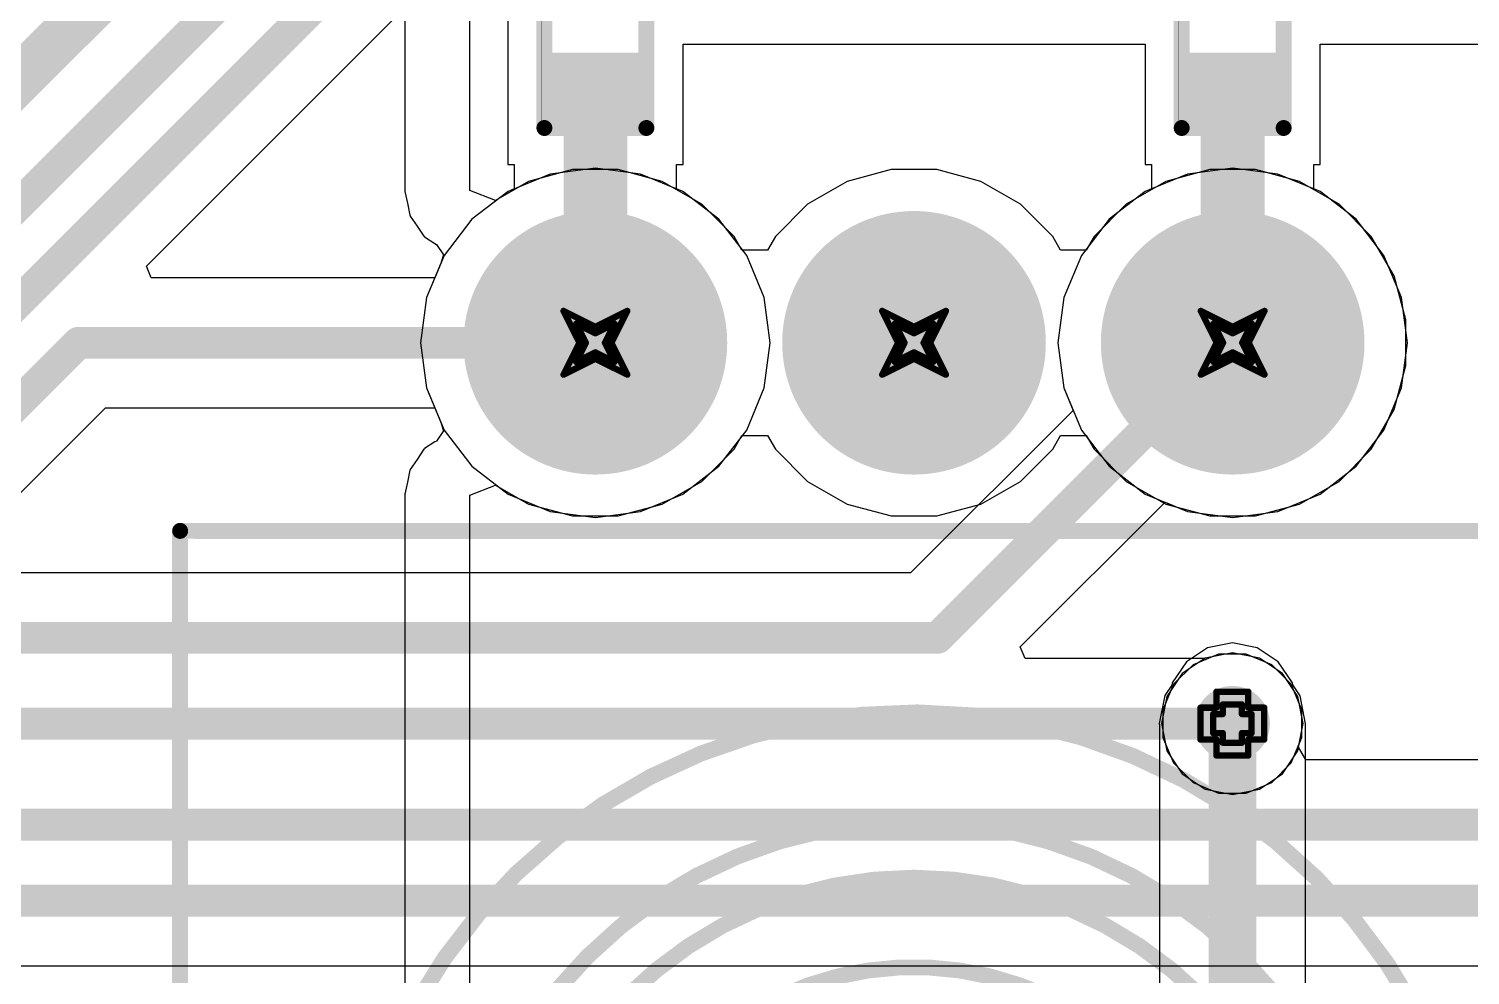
# Model space of a CAD drawing. Header units: inches. Extents: x 0 to 198, y 0 to 199.
# Drawn here: x 4.7773 to 5.2296, y 1.863 to 2.1601 of the extents above; entities that cross this region are included whole.
import ezdxf

# ---------------------------------------------------------------- set-up
doc = ezdxf.new("R2010")
doc.units = ezdxf.units.IN
doc.header["$MEASUREMENT"] = 0
for name, color, linetype in [('Bottom Layer', 5, 'Continuous'), ('Bottom Overlay', 54, 'Continuous'), ('Bottom Paste', 16, 'Continuous'), ('Bottom Solder', 6, 'Continuous'), ('Drill Drawing', 1, 'Continuous'), ('Layer 1', 16, 'Continuous'), ('Layer 2', 76, 'Continuous'), ('Multi-Layer', 9, 'Continuous'), ('Pad Holes', 156, 'Continuous'), ('Top Layer', 1, 'Continuous'), ('Top Overlay', 2, 'Continuous'), ('Top Solder', 216, 'Continuous'), ('Via Holes', 16, 'Continuous')]:
    doc.layers.add(name, color=color, linetype=linetype)

# ---------------------------------------------------------------- blocks, each defined once
blk = doc.blocks.new('EC11E1820402_60')
at = {"layer": 'Bottom Layer'}
h = blk.add_hatch(color=5, dxfattribs=at)
edge = h.paths.add_edge_path()
edge.add_arc((-0.1, -0.28543), 0.03937, 0, 360)
h = blk.add_hatch(color=5, dxfattribs=at)
edge = h.paths.add_edge_path()
edge.add_arc((0, -0.28543), 0.03937, 0, 360)
h = blk.add_hatch(color=5, dxfattribs=at)
edge = h.paths.add_edge_path()
edge.add_arc((0.1, -0.28543), 0.03937, 0, 360)
at = {"layer": 'Bottom Solder'}
h = blk.add_hatch(color=6, dxfattribs=at)
edge = h.paths.add_edge_path()
edge.add_arc((-0.1, -0.28543), 0.04137, 0, 360)
h = blk.add_hatch(color=6, dxfattribs=at)
edge = h.paths.add_edge_path()
edge.add_arc((0, -0.28543), 0.04137, 0, 360)
h = blk.add_hatch(color=6, dxfattribs=at)
edge = h.paths.add_edge_path()
edge.add_arc((0.1, -0.28543), 0.04137, 0, 360)
at = {"layer": 'Layer 1'}
h = blk.add_hatch(color=16, dxfattribs=at)
edge = h.paths.add_edge_path()
edge.add_arc((-0.1, -0.28543), 0.03937, 0, 360)
h = blk.add_hatch(color=16, dxfattribs=at)
edge = h.paths.add_edge_path()
edge.add_arc((0, -0.28543), 0.03937, 0, 360)
h = blk.add_hatch(color=16, dxfattribs=at)
edge = h.paths.add_edge_path()
edge.add_arc((0.1, -0.28543), 0.03937, 0, 360)
at = {"layer": 'Layer 2'}
h = blk.add_hatch(color=76, dxfattribs=at)
edge = h.paths.add_edge_path()
edge.add_arc((-0.1, -0.28543), 0.03937, 0, 360)
h = blk.add_hatch(color=76, dxfattribs=at)
edge = h.paths.add_edge_path()
edge.add_arc((0, -0.28543), 0.03937, 0, 360)
h = blk.add_hatch(color=76, dxfattribs=at)
edge = h.paths.add_edge_path()
edge.add_arc((0.1, -0.28543), 0.03937, 0, 360)
at = {"layer": 'Multi-Layer'}
h = blk.add_hatch(color=9, dxfattribs=at)
edge = h.paths.add_edge_path()
edge.add_arc((-0.1, -0.28543), 0.03937, 0, 360)
h = blk.add_hatch(color=9, dxfattribs=at)
edge = h.paths.add_edge_path()
edge.add_arc((0, -0.28543), 0.03937, 0, 360)
h = blk.add_hatch(color=9, dxfattribs=at)
edge = h.paths.add_edge_path()
edge.add_arc((0.1, -0.28543), 0.03937, 0, 360)
at = {"layer": 'Pad Holes'}
h = blk.add_hatch(color=7, dxfattribs=at)
edge = h.paths.add_edge_path()
edge.add_arc((-0.1, -0.28543), 0.02165, 0, 360)
h = blk.add_hatch(color=7, dxfattribs=at)
edge = h.paths.add_edge_path()
edge.add_arc((0, -0.28543), 0.02165, 0, 360)
h = blk.add_hatch(color=7, dxfattribs=at)
edge = h.paths.add_edge_path()
edge.add_arc((0.1, -0.28543), 0.02165, 0, 360)
at = {"layer": 'Top Layer'}
h = blk.add_hatch(color=1, dxfattribs=at)
edge = h.paths.add_edge_path()
edge.add_arc((-0.1, -0.28543), 0.03937, 0, 360)
h = blk.add_hatch(color=1, dxfattribs=at)
edge = h.paths.add_edge_path()
edge.add_arc((0, -0.28543), 0.03937, 0, 360)
h = blk.add_hatch(color=1, dxfattribs=at)
edge = h.paths.add_edge_path()
edge.add_arc((0.1, -0.28543), 0.03937, 0, 360)
at = {"layer": 'Top Solder'}
h = blk.add_hatch(color=216, dxfattribs=at)
edge = h.paths.add_edge_path()
edge.add_arc((-0.1, -0.28543), 0.04137, 0, 360)
h = blk.add_hatch(color=216, dxfattribs=at)
edge = h.paths.add_edge_path()
edge.add_arc((0, -0.28543), 0.04137, 0, 360)
h = blk.add_hatch(color=216, dxfattribs=at)
edge = h.paths.add_edge_path()
edge.add_arc((0.1, -0.28543), 0.04137, 0, 360)
at = {"layer": 'Top Overlay'}
for points in [[(0.145, 0.00984, 0.005, 0.005, 1), (-0.145, 0.00984, 0.005, 0.005, 1)], [(0.12733, 0.00984, 0.005, 0.005, 1), (-0.12733, 0.00984, 0.005, 0.005, 1)], [(0.22907, -0.22637, 0.0025, 0.0025, 1), (0.23157, -0.22637, 0.0025, 0.0025, 1)], [(0.22907, -0.22638, 0.0025, 0.0025, 1), (0.23157, -0.22638, 0.0025, 0.0025, 1)]]:
    blk.add_lwpolyline(points, format="xyseb", close=True, dxfattribs=at)
for points in [[(0.075, 0.07484, 0.005, 0.005, -2.189968), (-0.075, 0.07484, 0.005, 0.005, 0)], [(0.16421, -0.062, 0.005, 0.005, -0.658021), (-0.165, -0.06016, 0.005, 0.005, 0)], [(0.23032, -0.07006, 0.005, 0.005, 0), (0.23032, -0.22637, 0.005, 0.005, 0)], [(0.23032, -0.22638, 0.005, 0.005, 0), (-0.23031, -0.22637, 0.005, 0.005, 0)]]:
    blk.add_lwpolyline(points, format="xyseb", dxfattribs=at)
blk = doc.blocks.new('R___0402_B_149')
at = {"layer": 'Bottom Layer'}
for points in [[(-0.0095, 0.0125), (-0.0095, -0.0125), (-0.0275, -0.0125), (-0.0275, 0.0125)], [(0.0275, 0.0125), (0.0275, -0.0125), (0.0095, -0.0125), (0.0095, 0.0125)]]:
    blk.add_hatch(color=5, dxfattribs=at).paths.add_polyline_path(points)
at = {"layer": 'Bottom Paste'}
for points in [[(-0.0095, 0.0125), (-0.0095, -0.0125), (-0.0275, -0.0125), (-0.0275, 0.0125)], [(0.0275, 0.0125), (0.0275, -0.0125), (0.0095, -0.0125), (0.0095, 0.0125)]]:
    blk.add_hatch(color=16, dxfattribs=at).paths.add_polyline_path(points)
at = {"layer": 'Bottom Solder'}
for points in [[(-0.00733, 0.01466), (-0.00733, -0.01467), (-0.02967, -0.01467), (-0.02967, 0.01466)], [(0.02967, 0.01466), (0.02967, -0.01467), (0.00733, -0.01467), (0.00733, 0.01466)]]:
    blk.add_hatch(color=6, dxfattribs=at).paths.add_polyline_path(points)
at = {"layer": 'Bottom Overlay'}
for points in [[(-0.031, 0.016, 0.005, 0.005, 0), (0.031, 0.016, 0.005, 0.005, 0)], [(-0.031, 0.016, 0.005, 0.005, 0), (-0.031, -0.016, 0.005, 0.005, 0)], [(0.031, 0.016, 0.005, 0.005, 0), (0.031, -0.016, 0.005, 0.005, 0)], [(-0.032, 0.017, 0.000127, 0.000127, 0), (0.032, 0.017, 0.000127, 0.000127, 0)], [(-0.031, -0.016, 0.005, 0.005, 0), (0.031, -0.016, 0.005, 0.005, 0)]]:
    blk.add_lwpolyline(points, format="xyseb", dxfattribs=at)
for points in [[(-0.03225, 0.016, 0.0025, 0.0025, 1), (-0.02975, 0.016, 0.0025, 0.0025, 1)], [(-0.03225, 0.016, 0.0025, 0.0025, 1), (-0.02975, 0.016, 0.0025, 0.0025, 1)], [(0.02975, 0.016, 0.0025, 0.0025, 1), (0.03225, 0.016, 0.0025, 0.0025, 1)], [(0.02975, 0.016, 0.0025, 0.0025, 1), (0.03225, 0.016, 0.0025, 0.0025, 1)], [(-0.03203, 0.017, 0.0000635, 0.0000635, 1), (-0.03197, 0.017, 0.0000635, 0.0000635, 1)], [(0.03197, 0.017, 0.0000635, 0.0000635, 1), (0.03203, 0.017, 0.0000635, 0.0000635, 1)], [(-0.03225, -0.016, 0.0025, 0.0025, 1), (-0.02975, -0.016, 0.0025, 0.0025, 1)], [(-0.03225, -0.016, 0.0025, 0.0025, 1), (-0.02975, -0.016, 0.0025, 0.0025, 1)], [(0.02975, -0.016, 0.0025, 0.0025, 1), (0.03225, -0.016, 0.0025, 0.0025, 1)], [(0.02975, -0.016, 0.0025, 0.0025, 1), (0.03225, -0.016, 0.0025, 0.0025, 1)]]:
    blk.add_lwpolyline(points, format="xyseb", close=True, dxfattribs=at)
blk = doc.blocks.new('R___0402_B_150')
at = {"layer": 'Bottom Layer'}
for points in [[(-0.0095, 0.0125), (-0.0095, -0.0125), (-0.0275, -0.0125), (-0.0275, 0.0125)], [(0.0275, 0.0125), (0.0275, -0.0125), (0.0095, -0.0125), (0.0095, 0.0125)]]:
    blk.add_hatch(color=5, dxfattribs=at).paths.add_polyline_path(points)
at = {"layer": 'Bottom Paste'}
for points in [[(-0.0095, 0.0125), (-0.0095, -0.0125), (-0.0275, -0.0125), (-0.0275, 0.0125)], [(0.0275, 0.0125), (0.0275, -0.0125), (0.0095, -0.0125), (0.0095, 0.0125)]]:
    blk.add_hatch(color=16, dxfattribs=at).paths.add_polyline_path(points)
at = {"layer": 'Bottom Solder'}
for points in [[(-0.00733, 0.01466), (-0.00733, -0.01467), (-0.02967, -0.01467), (-0.02967, 0.01466)], [(0.02967, 0.01466), (0.02967, -0.01467), (0.00733, -0.01467), (0.00733, 0.01466)]]:
    blk.add_hatch(color=6, dxfattribs=at).paths.add_polyline_path(points)
at = {"layer": 'Bottom Overlay'}
for points in [[(-0.031, 0.016, 0.005, 0.005, 0), (0.031, 0.016, 0.005, 0.005, 0)], [(-0.031, 0.016, 0.005, 0.005, 0), (-0.031, -0.016, 0.005, 0.005, 0)], [(0.031, 0.016, 0.005, 0.005, 0), (0.031, -0.016, 0.005, 0.005, 0)], [(0.032, 0.017, 0.000127, 0.000127, 0), (-0.032, 0.017, 0.000127, 0.000127, 0)], [(0.031, -0.016, 0.005, 0.005, 0), (-0.031, -0.016, 0.005, 0.005, 0)]]:
    blk.add_lwpolyline(points, format="xyseb", dxfattribs=at)
for points in [[(-0.03225, 0.016, 0.0025, 0.0025, 1), (-0.02975, 0.016, 0.0025, 0.0025, 1)], [(-0.03225, 0.016, 0.0025, 0.0025, 1), (-0.02975, 0.016, 0.0025, 0.0025, 1)], [(0.02975, 0.016, 0.0025, 0.0025, 1), (0.03225, 0.016, 0.0025, 0.0025, 1)], [(0.02975, 0.016, 0.0025, 0.0025, 1), (0.03225, 0.016, 0.0025, 0.0025, 1)], [(-0.03203, 0.017, 0.0000635, 0.0000635, 1), (-0.03197, 0.017, 0.0000635, 0.0000635, 1)], [(0.03197, 0.017, 0.0000635, 0.0000635, 1), (0.03203, 0.017, 0.0000635, 0.0000635, 1)], [(-0.03225, -0.016, 0.0025, 0.0025, 1), (-0.02975, -0.016, 0.0025, 0.0025, 1)], [(-0.03225, -0.016, 0.0025, 0.0025, 1), (-0.02975, -0.016, 0.0025, 0.0025, 1)], [(0.02975, -0.016, 0.0025, 0.0025, 1), (0.03225, -0.016, 0.0025, 0.0025, 1)], [(0.02975, -0.016, 0.0025, 0.0025, 1), (0.03225, -0.016, 0.0025, 0.0025, 1)]]:
    blk.add_lwpolyline(points, format="xyseb", close=True, dxfattribs=at)

msp = doc.modelspace()

# ---------------------------------------------------------------- hatches: boundary and pattern name
at = {"layer": 'Bottom Layer'}
h = msp.add_hatch(color=5, dxfattribs=at)
edge = h.paths.add_edge_path()
edge.add_arc((5.155, 1.942), 0.01181, 0, 360)
at = {"layer": 'Layer 1'}
h = msp.add_hatch(color=16, dxfattribs=at)
edge = h.paths.add_edge_path()
edge.add_arc((5.155, 1.942), 0.01181, 0, 360)
at = {"layer": 'Layer 2'}
h = msp.add_hatch(color=76, dxfattribs=at)
edge = h.paths.add_edge_path()
edge.add_arc((5.155, 1.942), 0.01181, 0, 360)
at = {"layer": 'Top Layer'}
h = msp.add_hatch(color=1, dxfattribs=at)
edge = h.paths.add_edge_path()
edge.add_arc((5.155, 1.942), 0.01181, 0, 360)
at = {"layer": 'Via Holes'}
h = msp.add_hatch(color=7, dxfattribs=at)
edge = h.paths.add_edge_path()
edge.add_arc((5.155, 1.942), 0.00591, 0, 360)

# ---------------------------------------------------------------- linework, layer by layer
at = {"layer": 'Bottom Layer'}
for p, q in [((4.9276, 2.2025), (4.9276, 2.1545)), ((4.9276, 2.1545), (4.9276, 2.1175)), ((4.9826, 2.1175), (4.9826, 2.15531)), ((4.9826, 2.15531), (5.1276, 2.15531)), ((5.1276, 2.15531), (5.1276, 2.1175)), ((5.1826, 2.1175), (5.1826, 2.15531)), ((5.1826, 2.15531), (5.71774, 2.15531)), ((4.9276, 2.1175), (4.92961, 2.1175)), ((4.92961, 2.1175), (4.92961, 2.10985)), ((4.98059, 2.10985), (4.98059, 2.1175)), ((4.98059, 2.1175), (4.9826, 2.1175)), ((5.1276, 2.1175), (5.12961, 2.1175)), ((5.12961, 2.1175), (5.12961, 2.10985)), ((5.18059, 2.10985), (5.18059, 2.1175)), ((5.18059, 2.1175), (5.1826, 2.1175)), ((4.92768, 2.10905), (4.91632, 2.10034)), ((4.92961, 2.10985), (4.92768, 2.10905)), ((4.98252, 2.10905), (4.98059, 2.10985)), ((4.99388, 2.10034), (4.98252, 2.10905)), ((5.12768, 2.10905), (5.11632, 2.10034)), ((5.12961, 2.10985), (5.12768, 2.10905)), ((5.18252, 2.10905), (5.18059, 2.10985)), ((5.19388, 2.10034), (5.18252, 2.10905)), ((4.91632, 2.10034), (4.90761, 2.08898)), ((5.00259, 2.08898), (4.99388, 2.10034)), ((5.11632, 2.10034), (5.10761, 2.08898)), ((5.20259, 2.08898), (5.19388, 2.10034)), ((4.90761, 2.08898), (4.90213, 2.07576)), ((5.00807, 2.07576), (5.00259, 2.08898)), ((5.10761, 2.08898), (5.10213, 2.07576)), ((5.20807, 2.07576), (5.20259, 2.08898)), ((4.90213, 2.07576), (4.90026, 2.06156)), ((5.00994, 2.06156), (5.00807, 2.07576)), ((5.10213, 2.07576), (5.10026, 2.06156)), ((5.20994, 2.06156), (5.20807, 2.07576)), ((4.90026, 2.06156), (4.90213, 2.04737)), ((5.00807, 2.04737), (5.00994, 2.06156)), ((5.10026, 2.06156), (5.10213, 2.04737)), ((5.20807, 2.04737), (5.20994, 2.06156)), ((4.90213, 2.04737), (4.90761, 2.03414)), ((5.00259, 2.03414), (5.00807, 2.04737)), ((5.10213, 2.04737), (5.10761, 2.03414)), ((5.20259, 2.03414), (5.20807, 2.04737)), ((4.90761, 2.03414), (4.91632, 2.02278)), ((4.99388, 2.02278), (5.00259, 2.03414)), ((5.10761, 2.03414), (5.11632, 2.02278)), ((5.19388, 2.02278), (5.20259, 2.03414)), ((4.91632, 2.02278), (4.92768, 2.01407)), ((4.98252, 2.01407), (4.99388, 2.02278)), ((5.11632, 2.02278), (5.12768, 2.01407)), ((5.18252, 2.01407), (5.19388, 2.02278)), ((4.92768, 2.01407), (4.94091, 2.00859)), ((4.96929, 2.00859), (4.98252, 2.01407)), ((5.12768, 2.01407), (5.14091, 2.00859)), ((5.16929, 2.00859), (5.18252, 2.01407)), ((4.94091, 2.00859), (4.9551, 2.00672)), ((4.9551, 2.00672), (4.96929, 2.00859)), ((5.14091, 2.00859), (5.1551, 2.00672)), ((5.1551, 2.00672), (5.16929, 2.00859)), ((5.1472, 1.96584), (5.14058, 1.96142)), ((5.155, 1.96739), (5.1472, 1.96584)), ((5.1628, 1.96584), (5.155, 1.96739)), ((5.16942, 1.96142), (5.1628, 1.96584)), ((5.14058, 1.96142), (5.13616, 1.9548)), ((5.17384, 1.9548), (5.16942, 1.96142)), ((5.13602, 1.95409), (5.13381, 1.95078)), ((5.13616, 1.9548), (5.13602, 1.95409)), ((5.17397, 1.95413), (5.17384, 1.9548)), ((5.17624, 1.95073), (5.17397, 1.95413)), ((5.13381, 1.95078), (5.13206, 1.942)), ((5.17799, 1.94195), (5.17624, 1.95073)), ((5.13206, 1.942), (5.13211, 1.94175)), ((5.13211, 1.94175), (5.13211, 1.54002)), ((5.17799, 1.54006), (5.17799, 1.94195))]:
    msp.add_line(p, q, dxfattribs=at)
for points in [[(4.9551, 2.06106, 0.02, 0.02, 0), (4.9551, 2.1415, 0.02, 0.02, 0)], [(5.1551, 2.06106, 0.02, 0.02, 0), (5.1551, 2.1405, 0.02, 0.02, 0)], [(5.155, 1.942, 0.01, 0.01, 0), (5.155, 1.947, 0.01, 0.01, 0)], [(5.155, 1.942, 0.015, 0.015, 0), (5.15505, 1.94195, 0.015, 0.015, 0)], [(5.15505, 1.49074, 0.015, 0.015, 0), (5.15505, 1.94195, 0.015, 0.015, 0)]]:
    msp.add_lwpolyline(points, format="xyseb", dxfattribs=at)
for points in [[(4.9501, 2.1415, 0.01, 0.01, 1), (4.9601, 2.1415, 0.01, 0.01, 1)], [(5.1501, 2.1405, 0.01, 0.01, 1), (5.1601, 2.1405, 0.01, 0.01, 1)], [(4.9501, 2.06106, 0.01, 0.01, 1), (4.9601, 2.06106, 0.01, 0.01, 1)], [(5.1501, 2.06106, 0.01, 0.01, 1), (5.1601, 2.06106, 0.01, 0.01, 1)], [(5.1525, 1.947, 0.005, 0.005, 1), (5.1575, 1.947, 0.005, 0.005, 1)], [(5.15125, 1.942, 0.0075, 0.0075, 1), (5.15875, 1.942, 0.0075, 0.0075, 1)], [(5.1513, 1.94195, 0.0075, 0.0075, 1), (5.1588, 1.94195, 0.0075, 0.0075, 1)], [(5.1513, 1.94195, 0.0075, 0.0075, 1), (5.1588, 1.94195, 0.0075, 0.0075, 1)], [(5.1525, 1.942, 0.005, 0.005, 1), (5.1575, 1.942, 0.005, 0.005, 1)]]:
    msp.add_lwpolyline(points, format="xyseb", close=True, dxfattribs=at)
at = {"layer": 'Drill Drawing'}
for points in [[(4.9451, 2.07156, 0.002, 0.002, 0), (4.9551, 2.06656, 0.002, 0.002, 0)], [(4.9451, 2.07156, 0.002, 0.002, 0), (4.9501, 2.06156, 0.002, 0.002, 0)], [(4.9551, 2.06656, 0.002, 0.002, 0), (4.9651, 2.07156, 0.002, 0.002, 0)], [(4.9601, 2.06156, 0.002, 0.002, 0), (4.9651, 2.07156, 0.002, 0.002, 0)], [(5.0451, 2.07156, 0.002, 0.002, 0), (5.0551, 2.06656, 0.002, 0.002, 0)], [(5.0451, 2.07156, 0.002, 0.002, 0), (5.0501, 2.06156, 0.002, 0.002, 0)], [(5.0551, 2.06656, 0.002, 0.002, 0), (5.0651, 2.07156, 0.002, 0.002, 0)], [(5.0601, 2.06156, 0.002, 0.002, 0), (5.0651, 2.07156, 0.002, 0.002, 0)], [(5.1451, 2.07156, 0.002, 0.002, 0), (5.1551, 2.06656, 0.002, 0.002, 0)], [(5.1451, 2.07156, 0.002, 0.002, 0), (5.1501, 2.06156, 0.002, 0.002, 0)], [(5.1551, 2.06656, 0.002, 0.002, 0), (5.1651, 2.07156, 0.002, 0.002, 0)], [(5.1601, 2.06156, 0.002, 0.002, 0), (5.1651, 2.07156, 0.002, 0.002, 0)], [(4.9491, 2.06756, 0.002, 0.002, 0), (4.9551, 2.06456, 0.002, 0.002, 0)], [(4.9491, 2.06756, 0.002, 0.002, 0), (4.9521, 2.06156, 0.002, 0.002, 0)], [(4.9551, 2.06456, 0.002, 0.002, 0), (4.9611, 2.06756, 0.002, 0.002, 0)], [(4.9581, 2.06156, 0.002, 0.002, 0), (4.9611, 2.06756, 0.002, 0.002, 0)], [(5.0491, 2.06756, 0.002, 0.002, 0), (5.0551, 2.06456, 0.002, 0.002, 0)], [(5.0491, 2.06756, 0.002, 0.002, 0), (5.0521, 2.06156, 0.002, 0.002, 0)], [(5.0551, 2.06456, 0.002, 0.002, 0), (5.0611, 2.06756, 0.002, 0.002, 0)], [(5.0581, 2.06156, 0.002, 0.002, 0), (5.0611, 2.06756, 0.002, 0.002, 0)], [(5.1491, 2.06756, 0.002, 0.002, 0), (5.1551, 2.06456, 0.002, 0.002, 0)], [(5.1491, 2.06756, 0.002, 0.002, 0), (5.1521, 2.06156, 0.002, 0.002, 0)], [(5.1551, 2.06456, 0.002, 0.002, 0), (5.1611, 2.06756, 0.002, 0.002, 0)], [(5.1581, 2.06156, 0.002, 0.002, 0), (5.1611, 2.06756, 0.002, 0.002, 0)], [(4.9451, 2.05156, 0.002, 0.002, 0), (4.9501, 2.06156, 0.002, 0.002, 0)], [(4.9491, 2.05556, 0.002, 0.002, 0), (4.9521, 2.06156, 0.002, 0.002, 0)], [(4.9491, 2.05556, 0.002, 0.002, 0), (4.9551, 2.05856, 0.002, 0.002, 0)], [(4.9551, 2.05856, 0.002, 0.002, 0), (4.9611, 2.05556, 0.002, 0.002, 0)], [(4.9581, 2.06156, 0.002, 0.002, 0), (4.9611, 2.05556, 0.002, 0.002, 0)], [(4.9601, 2.06156, 0.002, 0.002, 0), (4.9651, 2.05156, 0.002, 0.002, 0)], [(5.0451, 2.05156, 0.002, 0.002, 0), (5.0501, 2.06156, 0.002, 0.002, 0)], [(5.0491, 2.05556, 0.002, 0.002, 0), (5.0521, 2.06156, 0.002, 0.002, 0)], [(5.0491, 2.05556, 0.002, 0.002, 0), (5.0551, 2.05856, 0.002, 0.002, 0)], [(5.0551, 2.05856, 0.002, 0.002, 0), (5.0611, 2.05556, 0.002, 0.002, 0)], [(5.0581, 2.06156, 0.002, 0.002, 0), (5.0611, 2.05556, 0.002, 0.002, 0)], [(5.0601, 2.06156, 0.002, 0.002, 0), (5.0651, 2.05156, 0.002, 0.002, 0)], [(5.1451, 2.05156, 0.002, 0.002, 0), (5.1501, 2.06156, 0.002, 0.002, 0)], [(5.1491, 2.05556, 0.002, 0.002, 0), (5.1521, 2.06156, 0.002, 0.002, 0)], [(5.1491, 2.05556, 0.002, 0.002, 0), (5.1551, 2.05856, 0.002, 0.002, 0)], [(5.1551, 2.05856, 0.002, 0.002, 0), (5.1611, 2.05556, 0.002, 0.002, 0)], [(5.1581, 2.06156, 0.002, 0.002, 0), (5.1611, 2.05556, 0.002, 0.002, 0)], [(5.1601, 2.06156, 0.002, 0.002, 0), (5.1651, 2.05156, 0.002, 0.002, 0)], [(4.9451, 2.05156, 0.002, 0.002, 0), (4.9551, 2.05656, 0.002, 0.002, 0)], [(4.9551, 2.05656, 0.002, 0.002, 0), (4.9651, 2.05156, 0.002, 0.002, 0)], [(5.0451, 2.05156, 0.002, 0.002, 0), (5.0551, 2.05656, 0.002, 0.002, 0)], [(5.0551, 2.05656, 0.002, 0.002, 0), (5.0651, 2.05156, 0.002, 0.002, 0)], [(5.1451, 2.05156, 0.002, 0.002, 0), (5.1551, 2.05656, 0.002, 0.002, 0)], [(5.1551, 2.05656, 0.002, 0.002, 0), (5.1651, 2.05156, 0.002, 0.002, 0)], [(5.15, 1.947, 0.002, 0.002, 0), (5.15, 1.952, 0.002, 0.002, 0)], [(5.15, 1.952, 0.002, 0.002, 0), (5.16, 1.952, 0.002, 0.002, 0)], [(5.16, 1.947, 0.002, 0.002, 0), (5.16, 1.952, 0.002, 0.002, 0)], [(5.145, 1.937, 0.002, 0.002, 0), (5.145, 1.947, 0.002, 0.002, 0)], [(5.145, 1.947, 0.002, 0.002, 0), (5.15, 1.947, 0.002, 0.002, 0)], [(5.149, 1.939, 0.002, 0.002, 0), (5.149, 1.945, 0.002, 0.002, 0)], [(5.149, 1.945, 0.002, 0.002, 0), (5.152, 1.945, 0.002, 0.002, 0)], [(5.152, 1.945, 0.002, 0.002, 0), (5.152, 1.948, 0.002, 0.002, 0)], [(5.152, 1.948, 0.002, 0.002, 0), (5.158, 1.948, 0.002, 0.002, 0)], [(5.158, 1.945, 0.002, 0.002, 0), (5.158, 1.948, 0.002, 0.002, 0)], [(5.158, 1.945, 0.002, 0.002, 0), (5.161, 1.945, 0.002, 0.002, 0)], [(5.16, 1.947, 0.002, 0.002, 0), (5.165, 1.947, 0.002, 0.002, 0)], [(5.161, 1.939, 0.002, 0.002, 0), (5.161, 1.945, 0.002, 0.002, 0)], [(5.165, 1.937, 0.002, 0.002, 0), (5.165, 1.947, 0.002, 0.002, 0)], [(5.145, 1.937, 0.002, 0.002, 0), (5.15, 1.937, 0.002, 0.002, 0)], [(5.149, 1.939, 0.002, 0.002, 0), (5.152, 1.939, 0.002, 0.002, 0)], [(5.15, 1.932, 0.002, 0.002, 0), (5.15, 1.937, 0.002, 0.002, 0)], [(5.152, 1.936, 0.002, 0.002, 0), (5.152, 1.939, 0.002, 0.002, 0)], [(5.152, 1.936, 0.002, 0.002, 0), (5.158, 1.936, 0.002, 0.002, 0)], [(5.158, 1.939, 0.002, 0.002, 0), (5.161, 1.939, 0.002, 0.002, 0)], [(5.158, 1.936, 0.002, 0.002, 0), (5.158, 1.939, 0.002, 0.002, 0)], [(5.16, 1.937, 0.002, 0.002, 0), (5.165, 1.937, 0.002, 0.002, 0)], [(5.16, 1.932, 0.002, 0.002, 0), (5.16, 1.937, 0.002, 0.002, 0)], [(5.15, 1.932, 0.002, 0.002, 0), (5.16, 1.932, 0.002, 0.002, 0)]]:
    msp.add_lwpolyline(points, format="xyseb", dxfattribs=at)
for points in [[(4.9446, 2.07156, 0.001, 0.001, 1), (4.9456, 2.07156, 0.001, 0.001, 1)], [(4.9446, 2.07156, 0.001, 0.001, 1), (4.9456, 2.07156, 0.001, 0.001, 1)], [(4.9646, 2.07156, 0.001, 0.001, 1), (4.9656, 2.07156, 0.001, 0.001, 1)], [(4.9646, 2.07156, 0.001, 0.001, 1), (4.9656, 2.07156, 0.001, 0.001, 1)], [(5.0446, 2.07156, 0.001, 0.001, 1), (5.0456, 2.07156, 0.001, 0.001, 1)], [(5.0446, 2.07156, 0.001, 0.001, 1), (5.0456, 2.07156, 0.001, 0.001, 1)], [(5.0646, 2.07156, 0.001, 0.001, 1), (5.0656, 2.07156, 0.001, 0.001, 1)], [(5.0646, 2.07156, 0.001, 0.001, 1), (5.0656, 2.07156, 0.001, 0.001, 1)], [(5.1446, 2.07156, 0.001, 0.001, 1), (5.1456, 2.07156, 0.001, 0.001, 1)], [(5.1446, 2.07156, 0.001, 0.001, 1), (5.1456, 2.07156, 0.001, 0.001, 1)], [(5.1646, 2.07156, 0.001, 0.001, 1), (5.1656, 2.07156, 0.001, 0.001, 1)], [(5.1646, 2.07156, 0.001, 0.001, 1), (5.1656, 2.07156, 0.001, 0.001, 1)], [(4.9486, 2.06756, 0.001, 0.001, 1), (4.9496, 2.06756, 0.001, 0.001, 1)], [(4.9486, 2.06756, 0.001, 0.001, 1), (4.9496, 2.06756, 0.001, 0.001, 1)], [(4.9546, 2.06656, 0.001, 0.001, 1), (4.9556, 2.06656, 0.001, 0.001, 1)], [(4.9546, 2.06656, 0.001, 0.001, 1), (4.9556, 2.06656, 0.001, 0.001, 1)], [(4.9606, 2.06756, 0.001, 0.001, 1), (4.9616, 2.06756, 0.001, 0.001, 1)], [(4.9606, 2.06756, 0.001, 0.001, 1), (4.9616, 2.06756, 0.001, 0.001, 1)], [(5.0486, 2.06756, 0.001, 0.001, 1), (5.0496, 2.06756, 0.001, 0.001, 1)], [(5.0486, 2.06756, 0.001, 0.001, 1), (5.0496, 2.06756, 0.001, 0.001, 1)], [(5.0546, 2.06656, 0.001, 0.001, 1), (5.0556, 2.06656, 0.001, 0.001, 1)], [(5.0546, 2.06656, 0.001, 0.001, 1), (5.0556, 2.06656, 0.001, 0.001, 1)], [(5.0606, 2.06756, 0.001, 0.001, 1), (5.0616, 2.06756, 0.001, 0.001, 1)], [(5.0606, 2.06756, 0.001, 0.001, 1), (5.0616, 2.06756, 0.001, 0.001, 1)], [(5.1486, 2.06756, 0.001, 0.001, 1), (5.1496, 2.06756, 0.001, 0.001, 1)], [(5.1486, 2.06756, 0.001, 0.001, 1), (5.1496, 2.06756, 0.001, 0.001, 1)], [(5.1546, 2.06656, 0.001, 0.001, 1), (5.1556, 2.06656, 0.001, 0.001, 1)], [(5.1546, 2.06656, 0.001, 0.001, 1), (5.1556, 2.06656, 0.001, 0.001, 1)], [(5.1606, 2.06756, 0.001, 0.001, 1), (5.1616, 2.06756, 0.001, 0.001, 1)], [(5.1606, 2.06756, 0.001, 0.001, 1), (5.1616, 2.06756, 0.001, 0.001, 1)], [(4.9546, 2.06456, 0.001, 0.001, 1), (4.9556, 2.06456, 0.001, 0.001, 1)], [(4.9546, 2.06456, 0.001, 0.001, 1), (4.9556, 2.06456, 0.001, 0.001, 1)], [(5.0546, 2.06456, 0.001, 0.001, 1), (5.0556, 2.06456, 0.001, 0.001, 1)], [(5.0546, 2.06456, 0.001, 0.001, 1), (5.0556, 2.06456, 0.001, 0.001, 1)], [(5.1546, 2.06456, 0.001, 0.001, 1), (5.1556, 2.06456, 0.001, 0.001, 1)], [(5.1546, 2.06456, 0.001, 0.001, 1), (5.1556, 2.06456, 0.001, 0.001, 1)], [(4.9496, 2.06156, 0.001, 0.001, 1), (4.9506, 2.06156, 0.001, 0.001, 1)], [(4.9496, 2.06156, 0.001, 0.001, 1), (4.9506, 2.06156, 0.001, 0.001, 1)], [(4.9516, 2.06156, 0.001, 0.001, 1), (4.9526, 2.06156, 0.001, 0.001, 1)], [(4.9516, 2.06156, 0.001, 0.001, 1), (4.9526, 2.06156, 0.001, 0.001, 1)], [(4.9546, 2.05856, 0.001, 0.001, 1), (4.9556, 2.05856, 0.001, 0.001, 1)], [(4.9546, 2.05856, 0.001, 0.001, 1), (4.9556, 2.05856, 0.001, 0.001, 1)], [(4.9576, 2.06156, 0.001, 0.001, 1), (4.9586, 2.06156, 0.001, 0.001, 1)], [(4.9576, 2.06156, 0.001, 0.001, 1), (4.9586, 2.06156, 0.001, 0.001, 1)], [(4.9596, 2.06156, 0.001, 0.001, 1), (4.9606, 2.06156, 0.001, 0.001, 1)], [(4.9596, 2.06156, 0.001, 0.001, 1), (4.9606, 2.06156, 0.001, 0.001, 1)], [(5.0496, 2.06156, 0.001, 0.001, 1), (5.0506, 2.06156, 0.001, 0.001, 1)], [(5.0496, 2.06156, 0.001, 0.001, 1), (5.0506, 2.06156, 0.001, 0.001, 1)], [(5.0516, 2.06156, 0.001, 0.001, 1), (5.0526, 2.06156, 0.001, 0.001, 1)], [(5.0516, 2.06156, 0.001, 0.001, 1), (5.0526, 2.06156, 0.001, 0.001, 1)], [(5.0546, 2.05856, 0.001, 0.001, 1), (5.0556, 2.05856, 0.001, 0.001, 1)], [(5.0546, 2.05856, 0.001, 0.001, 1), (5.0556, 2.05856, 0.001, 0.001, 1)], [(5.0576, 2.06156, 0.001, 0.001, 1), (5.0586, 2.06156, 0.001, 0.001, 1)], [(5.0576, 2.06156, 0.001, 0.001, 1), (5.0586, 2.06156, 0.001, 0.001, 1)], [(5.0596, 2.06156, 0.001, 0.001, 1), (5.0606, 2.06156, 0.001, 0.001, 1)], [(5.0596, 2.06156, 0.001, 0.001, 1), (5.0606, 2.06156, 0.001, 0.001, 1)], [(5.1496, 2.06156, 0.001, 0.001, 1), (5.1506, 2.06156, 0.001, 0.001, 1)], [(5.1496, 2.06156, 0.001, 0.001, 1), (5.1506, 2.06156, 0.001, 0.001, 1)], [(5.1516, 2.06156, 0.001, 0.001, 1), (5.1526, 2.06156, 0.001, 0.001, 1)], [(5.1516, 2.06156, 0.001, 0.001, 1), (5.1526, 2.06156, 0.001, 0.001, 1)], [(5.1546, 2.05856, 0.001, 0.001, 1), (5.1556, 2.05856, 0.001, 0.001, 1)], [(5.1546, 2.05856, 0.001, 0.001, 1), (5.1556, 2.05856, 0.001, 0.001, 1)], [(5.1576, 2.06156, 0.001, 0.001, 1), (5.1586, 2.06156, 0.001, 0.001, 1)], [(5.1576, 2.06156, 0.001, 0.001, 1), (5.1586, 2.06156, 0.001, 0.001, 1)], [(5.1596, 2.06156, 0.001, 0.001, 1), (5.1606, 2.06156, 0.001, 0.001, 1)], [(5.1596, 2.06156, 0.001, 0.001, 1), (5.1606, 2.06156, 0.001, 0.001, 1)], [(4.9486, 2.05556, 0.001, 0.001, 1), (4.9496, 2.05556, 0.001, 0.001, 1)], [(4.9486, 2.05556, 0.001, 0.001, 1), (4.9496, 2.05556, 0.001, 0.001, 1)], [(4.9546, 2.05656, 0.001, 0.001, 1), (4.9556, 2.05656, 0.001, 0.001, 1)], [(4.9546, 2.05656, 0.001, 0.001, 1), (4.9556, 2.05656, 0.001, 0.001, 1)], [(4.9606, 2.05556, 0.001, 0.001, 1), (4.9616, 2.05556, 0.001, 0.001, 1)], [(4.9606, 2.05556, 0.001, 0.001, 1), (4.9616, 2.05556, 0.001, 0.001, 1)], [(5.0486, 2.05556, 0.001, 0.001, 1), (5.0496, 2.05556, 0.001, 0.001, 1)], [(5.0486, 2.05556, 0.001, 0.001, 1), (5.0496, 2.05556, 0.001, 0.001, 1)], [(5.0546, 2.05656, 0.001, 0.001, 1), (5.0556, 2.05656, 0.001, 0.001, 1)], [(5.0546, 2.05656, 0.001, 0.001, 1), (5.0556, 2.05656, 0.001, 0.001, 1)], [(5.0606, 2.05556, 0.001, 0.001, 1), (5.0616, 2.05556, 0.001, 0.001, 1)], [(5.0606, 2.05556, 0.001, 0.001, 1), (5.0616, 2.05556, 0.001, 0.001, 1)], [(5.1486, 2.05556, 0.001, 0.001, 1), (5.1496, 2.05556, 0.001, 0.001, 1)], [(5.1486, 2.05556, 0.001, 0.001, 1), (5.1496, 2.05556, 0.001, 0.001, 1)], [(5.1546, 2.05656, 0.001, 0.001, 1), (5.1556, 2.05656, 0.001, 0.001, 1)], [(5.1546, 2.05656, 0.001, 0.001, 1), (5.1556, 2.05656, 0.001, 0.001, 1)], [(5.1606, 2.05556, 0.001, 0.001, 1), (5.1616, 2.05556, 0.001, 0.001, 1)], [(5.1606, 2.05556, 0.001, 0.001, 1), (5.1616, 2.05556, 0.001, 0.001, 1)], [(4.9446, 2.05156, 0.001, 0.001, 1), (4.9456, 2.05156, 0.001, 0.001, 1)], [(4.9446, 2.05156, 0.001, 0.001, 1), (4.9456, 2.05156, 0.001, 0.001, 1)], [(4.9646, 2.05156, 0.001, 0.001, 1), (4.9656, 2.05156, 0.001, 0.001, 1)], [(4.9646, 2.05156, 0.001, 0.001, 1), (4.9656, 2.05156, 0.001, 0.001, 1)], [(5.0446, 2.05156, 0.001, 0.001, 1), (5.0456, 2.05156, 0.001, 0.001, 1)], [(5.0446, 2.05156, 0.001, 0.001, 1), (5.0456, 2.05156, 0.001, 0.001, 1)], [(5.0646, 2.05156, 0.001, 0.001, 1), (5.0656, 2.05156, 0.001, 0.001, 1)], [(5.0646, 2.05156, 0.001, 0.001, 1), (5.0656, 2.05156, 0.001, 0.001, 1)], [(5.1446, 2.05156, 0.001, 0.001, 1), (5.1456, 2.05156, 0.001, 0.001, 1)], [(5.1446, 2.05156, 0.001, 0.001, 1), (5.1456, 2.05156, 0.001, 0.001, 1)], [(5.1646, 2.05156, 0.001, 0.001, 1), (5.1656, 2.05156, 0.001, 0.001, 1)], [(5.1646, 2.05156, 0.001, 0.001, 1), (5.1656, 2.05156, 0.001, 0.001, 1)], [(5.1495, 1.952, 0.001, 0.001, 1), (5.1505, 1.952, 0.001, 0.001, 1)], [(5.1495, 1.952, 0.001, 0.001, 1), (5.1505, 1.952, 0.001, 0.001, 1)], [(5.1595, 1.952, 0.001, 0.001, 1), (5.1605, 1.952, 0.001, 0.001, 1)], [(5.1595, 1.952, 0.001, 0.001, 1), (5.1605, 1.952, 0.001, 0.001, 1)], [(5.1445, 1.947, 0.001, 0.001, 1), (5.1455, 1.947, 0.001, 0.001, 1)], [(5.1445, 1.947, 0.001, 0.001, 1), (5.1455, 1.947, 0.001, 0.001, 1)], [(5.1485, 1.945, 0.001, 0.001, 1), (5.1495, 1.945, 0.001, 0.001, 1)], [(5.1485, 1.945, 0.001, 0.001, 1), (5.1495, 1.945, 0.001, 0.001, 1)], [(5.1495, 1.947, 0.001, 0.001, 1), (5.1505, 1.947, 0.001, 0.001, 1)], [(5.1495, 1.947, 0.001, 0.001, 1), (5.1505, 1.947, 0.001, 0.001, 1)], [(5.1515, 1.948, 0.001, 0.001, 1), (5.1525, 1.948, 0.001, 0.001, 1)], [(5.1515, 1.948, 0.001, 0.001, 1), (5.1525, 1.948, 0.001, 0.001, 1)], [(5.1515, 1.945, 0.001, 0.001, 1), (5.1525, 1.945, 0.001, 0.001, 1)], [(5.1515, 1.945, 0.001, 0.001, 1), (5.1525, 1.945, 0.001, 0.001, 1)], [(5.1575, 1.948, 0.001, 0.001, 1), (5.1585, 1.948, 0.001, 0.001, 1)], [(5.1575, 1.948, 0.001, 0.001, 1), (5.1585, 1.948, 0.001, 0.001, 1)], [(5.1575, 1.945, 0.001, 0.001, 1), (5.1585, 1.945, 0.001, 0.001, 1)], [(5.1575, 1.945, 0.001, 0.001, 1), (5.1585, 1.945, 0.001, 0.001, 1)], [(5.1595, 1.947, 0.001, 0.001, 1), (5.1605, 1.947, 0.001, 0.001, 1)], [(5.1595, 1.947, 0.001, 0.001, 1), (5.1605, 1.947, 0.001, 0.001, 1)], [(5.1605, 1.945, 0.001, 0.001, 1), (5.1615, 1.945, 0.001, 0.001, 1)], [(5.1605, 1.945, 0.001, 0.001, 1), (5.1615, 1.945, 0.001, 0.001, 1)], [(5.1645, 1.947, 0.001, 0.001, 1), (5.1655, 1.947, 0.001, 0.001, 1)], [(5.1645, 1.947, 0.001, 0.001, 1), (5.1655, 1.947, 0.001, 0.001, 1)], [(5.1445, 1.937, 0.001, 0.001, 1), (5.1455, 1.937, 0.001, 0.001, 1)], [(5.1445, 1.937, 0.001, 0.001, 1), (5.1455, 1.937, 0.001, 0.001, 1)], [(5.1485, 1.939, 0.001, 0.001, 1), (5.1495, 1.939, 0.001, 0.001, 1)], [(5.1485, 1.939, 0.001, 0.001, 1), (5.1495, 1.939, 0.001, 0.001, 1)], [(5.1495, 1.937, 0.001, 0.001, 1), (5.1505, 1.937, 0.001, 0.001, 1)], [(5.1495, 1.937, 0.001, 0.001, 1), (5.1505, 1.937, 0.001, 0.001, 1)], [(5.1515, 1.939, 0.001, 0.001, 1), (5.1525, 1.939, 0.001, 0.001, 1)], [(5.1515, 1.939, 0.001, 0.001, 1), (5.1525, 1.939, 0.001, 0.001, 1)], [(5.1515, 1.936, 0.001, 0.001, 1), (5.1525, 1.936, 0.001, 0.001, 1)], [(5.1515, 1.936, 0.001, 0.001, 1), (5.1525, 1.936, 0.001, 0.001, 1)], [(5.1575, 1.939, 0.001, 0.001, 1), (5.1585, 1.939, 0.001, 0.001, 1)], [(5.1575, 1.939, 0.001, 0.001, 1), (5.1585, 1.939, 0.001, 0.001, 1)], [(5.1575, 1.936, 0.001, 0.001, 1), (5.1585, 1.936, 0.001, 0.001, 1)], [(5.1575, 1.936, 0.001, 0.001, 1), (5.1585, 1.936, 0.001, 0.001, 1)], [(5.1595, 1.937, 0.001, 0.001, 1), (5.1605, 1.937, 0.001, 0.001, 1)], [(5.1595, 1.937, 0.001, 0.001, 1), (5.1605, 1.937, 0.001, 0.001, 1)], [(5.1605, 1.939, 0.001, 0.001, 1), (5.1615, 1.939, 0.001, 0.001, 1)], [(5.1605, 1.939, 0.001, 0.001, 1), (5.1615, 1.939, 0.001, 0.001, 1)], [(5.1645, 1.937, 0.001, 0.001, 1), (5.1655, 1.937, 0.001, 0.001, 1)], [(5.1645, 1.937, 0.001, 0.001, 1), (5.1655, 1.937, 0.001, 0.001, 1)], [(5.1495, 1.932, 0.001, 0.001, 1), (5.1505, 1.932, 0.001, 0.001, 1)], [(5.1495, 1.932, 0.001, 0.001, 1), (5.1505, 1.932, 0.001, 0.001, 1)], [(5.1595, 1.932, 0.001, 0.001, 1), (5.1605, 1.932, 0.001, 0.001, 1)], [(5.1595, 1.932, 0.001, 0.001, 1), (5.1605, 1.932, 0.001, 0.001, 1)]]:
    msp.add_lwpolyline(points, format="xyseb", close=True, dxfattribs=at)
at = {"layer": 'Layer 1'}
for p, q in [((4.94091, 2.11453), (4.92768, 2.10905)), ((4.9551, 2.1164), (4.94091, 2.11453)), ((4.96929, 2.11453), (4.9551, 2.1164)), ((4.98252, 2.10905), (4.96929, 2.11453)), ((5.14091, 2.11453), (5.12768, 2.10905)), ((5.1551, 2.1164), (5.14091, 2.11453)), ((5.16929, 2.11453), (5.1551, 2.1164)), ((5.18252, 2.10905), (5.16929, 2.11453)), ((4.92768, 2.10905), (4.91632, 2.10034)), ((4.99388, 2.10034), (4.98252, 2.10905)), ((5.12768, 2.10905), (5.11632, 2.10034)), ((5.19388, 2.10034), (5.18252, 2.10905)), ((4.91632, 2.10034), (4.90761, 2.08898)), ((5.00259, 2.08898), (4.99388, 2.10034)), ((5.11632, 2.10034), (5.10761, 2.08898)), ((5.20259, 2.08898), (5.19388, 2.10034)), ((4.90761, 2.08898), (4.90213, 2.07576)), ((5.00807, 2.07576), (5.00259, 2.08898)), ((5.10761, 2.08898), (5.10213, 2.07576)), ((5.20807, 2.07576), (5.20259, 2.08898)), ((4.90213, 2.07576), (4.90026, 2.06156)), ((5.00994, 2.06156), (5.00807, 2.07576)), ((5.10213, 2.07576), (5.10026, 2.06156)), ((5.20994, 2.06156), (5.20807, 2.07576)), ((4.90026, 2.06156), (4.90213, 2.04737)), ((5.00807, 2.04737), (5.00994, 2.06156)), ((5.10026, 2.06156), (5.10213, 2.04737)), ((5.20807, 2.04737), (5.20994, 2.06156)), ((4.90213, 2.04737), (4.90761, 2.03414)), ((5.00259, 2.03414), (5.00807, 2.04737)), ((5.10213, 2.04737), (5.10761, 2.03414)), ((5.20259, 2.03414), (5.20807, 2.04737)), ((4.90761, 2.03414), (4.91632, 2.02278)), ((4.99388, 2.02278), (5.00259, 2.03414)), ((5.10761, 2.03414), (5.11632, 2.02278)), ((5.19388, 2.02278), (5.20259, 2.03414)), ((4.91632, 2.02278), (4.92768, 2.01407)), ((4.98252, 2.01407), (4.99388, 2.02278)), ((5.11632, 2.02278), (5.12768, 2.01407)), ((5.18252, 2.01407), (5.19388, 2.02278)), ((4.92768, 2.01407), (4.94091, 2.00859)), ((4.96929, 2.00859), (4.98252, 2.01407)), ((5.12768, 2.01407), (5.14091, 2.00859)), ((5.16929, 2.00859), (5.18252, 2.01407)), ((4.94091, 2.00859), (4.9551, 2.00672)), ((4.9551, 2.00672), (4.96929, 2.00859)), ((5.14091, 2.00859), (5.1551, 2.00672)), ((5.1551, 2.00672), (5.16929, 2.00859)), ((5.155, 1.96424), (5.14649, 1.96255)), ((5.16351, 1.96255), (5.155, 1.96424)), ((5.14649, 1.96255), (5.13928, 1.95772)), ((5.17072, 1.95772), (5.16351, 1.96255)), ((5.13928, 1.95772), (5.13445, 1.95051)), ((5.17555, 1.95051), (5.17072, 1.95772)), ((5.13445, 1.95051), (5.13276, 1.942)), ((5.17724, 1.942), (5.17555, 1.95051)), ((5.13276, 1.942), (5.13445, 1.93349)), ((5.17555, 1.93349), (5.17724, 1.942)), ((5.13445, 1.93349), (5.13928, 1.92628)), ((5.17072, 1.92628), (5.17555, 1.93349)), ((5.13928, 1.92628), (5.14649, 1.92145)), ((5.16351, 1.92145), (5.17072, 1.92628)), ((5.14649, 1.92145), (5.155, 1.91976)), ((5.155, 1.91976), (5.16351, 1.92145))]:
    msp.add_line(p, q, dxfattribs=at)
at = {"layer": 'Layer 2'}
for p, q in [((4.89534, 2.44861), (4.89534, 2.10941)), ((4.91573, 2.10941), (4.91573, 2.44861)), ((4.94794, 2.11593), (4.93411, 2.11223)), ((4.96226, 2.11593), (4.94794, 2.11593)), ((4.97609, 2.11223), (4.96226, 2.11593)), ((5.04794, 2.11593), (5.03411, 2.11223)), ((5.06226, 2.11593), (5.04794, 2.11593)), ((5.07609, 2.11223), (5.06226, 2.11593)), ((5.14794, 2.11593), (5.13411, 2.11223)), ((5.16226, 2.11593), (5.14794, 2.11593)), ((5.17609, 2.11223), (5.16226, 2.11593)), ((4.89534, 2.10941), (4.89537, 2.10926)), ((4.89537, 2.10926), (4.89534, 2.10911)), ((4.89534, 2.10911), (4.89614, 2.10536)), ((4.92373, 2.10623), (4.91573, 2.10941)), ((4.93411, 2.11223), (4.92373, 2.10623)), ((4.98849, 2.10507), (4.97609, 2.11223)), ((5.03411, 2.11223), (5.02172, 2.10507)), ((5.08849, 2.10507), (5.07609, 2.11223)), ((5.13411, 2.11223), (5.12172, 2.10507)), ((5.18849, 2.10507), (5.17609, 2.11223)), ((4.89614, 2.10536), (4.89689, 2.10161)), ((4.99861, 2.09495), (4.98849, 2.10507)), ((5.02172, 2.10507), (5.01159, 2.09495)), ((5.09861, 2.09495), (5.08849, 2.10507)), ((5.12172, 2.10507), (5.11159, 2.09495)), ((5.19861, 2.09495), (5.18849, 2.10507)), ((4.89689, 2.10161), (4.89698, 2.10148)), ((4.89698, 2.10148), (4.89701, 2.10133)), ((4.89701, 2.10133), (4.89919, 2.09817)), ((4.89919, 2.09817), (4.90131, 2.09499)), ((4.90131, 2.09499), (4.90144, 2.09491)), ((4.90144, 2.09491), (4.90152, 2.09478)), ((4.90152, 2.09478), (4.90474, 2.0927)), ((5.0011, 2.09063), (4.99861, 2.09495)), ((5.01159, 2.09495), (5.0091, 2.09063)), ((5.1011, 2.09063), (5.09861, 2.09495)), ((5.11159, 2.09495), (5.1091, 2.09063)), ((5.20577, 2.08255), (5.19861, 2.09495)), ((4.90474, 2.0927), (4.90519, 2.0924)), ((4.90519, 2.0924), (4.90748, 2.08917)), ((5.0091, 2.09063), (5.0011, 2.09063)), ((5.1091, 2.09063), (5.1011, 2.09063)), ((4.90669, 2.08677), (4.90213, 2.07576)), ((4.90675, 2.08692), (4.90669, 2.08677)), ((4.90748, 2.08917), (4.90675, 2.08692)), ((5.20947, 2.06872), (5.20577, 2.08255)), ((4.90213, 2.07576), (4.90026, 2.06156)), ((5.20947, 2.0544), (5.20947, 2.06872)), ((4.90026, 2.06156), (4.90213, 2.04737)), ((5.20577, 2.04058), (5.20947, 2.0544)), ((4.90213, 2.04737), (4.90669, 2.03635)), ((5.19861, 2.02818), (5.20577, 2.04058)), ((4.90669, 2.03635), (4.90675, 2.03621)), ((4.90675, 2.03621), (4.90748, 2.03396)), ((4.90748, 2.03396), (4.90519, 2.03072)), ((4.99861, 2.02818), (5.0011, 2.0325)), ((5.0011, 2.0325), (5.0091, 2.0325)), ((5.0091, 2.0325), (5.01159, 2.02818)), ((5.09861, 2.02818), (5.1011, 2.0325)), ((5.1011, 2.0325), (5.1091, 2.0325)), ((5.1091, 2.0325), (5.11159, 2.02818)), ((4.90131, 2.02813), (4.89918, 2.02495)), ((4.90144, 2.02822), (4.90131, 2.02813)), ((4.90152, 2.02834), (4.90144, 2.02822)), ((4.90474, 2.03042), (4.90152, 2.02834)), ((4.90519, 2.03072), (4.90474, 2.03042)), ((4.98849, 2.01805), (4.99861, 2.02818)), ((5.01159, 2.02818), (5.02172, 2.01805)), ((5.08849, 2.01805), (5.09861, 2.02818)), ((5.11159, 2.02818), (5.12172, 2.01805)), ((5.18849, 2.01805), (5.19861, 2.02818)), ((4.89918, 2.02495), (4.89701, 2.02179)), ((4.89614, 2.01776), (4.89534, 2.01401)), ((4.89689, 2.02152), (4.89614, 2.01776)), ((4.89698, 2.02164), (4.89689, 2.02152)), ((4.89701, 2.02179), (4.89698, 2.02164)), ((4.97609, 2.0109), (4.98849, 2.01805)), ((5.02172, 2.01805), (5.03411, 2.0109)), ((5.07609, 2.0109), (5.08849, 2.01805)), ((5.12172, 2.01805), (5.13411, 2.0109)), ((5.17609, 2.0109), (5.18849, 2.01805)), ((4.89534, 2.01401), (4.89537, 2.01386)), ((4.89537, 2.01386), (4.89534, 2.01371)), ((4.89534, 2.01371), (4.89534, 1.89927)), ((4.91573, 2.01371), (4.92373, 2.01689)), ((4.91573, 1.89927), (4.91573, 2.01371)), ((4.92373, 2.01689), (4.93411, 2.0109)), ((4.93411, 2.0109), (4.94794, 2.00719)), ((4.96226, 2.00719), (4.97609, 2.0109)), ((5.03411, 2.0109), (5.04794, 2.00719)), ((5.06226, 2.00719), (5.07609, 2.0109)), ((5.13411, 2.0109), (5.14794, 2.00719)), ((5.16226, 2.00719), (5.17609, 2.0109)), ((4.94794, 2.00719), (4.96226, 2.00719)), ((5.04794, 2.00719), (5.06226, 2.00719)), ((5.14794, 2.00719), (5.16226, 2.00719)), ((5.15066, 1.96381), (5.14265, 1.96049)), ((5.15934, 1.96381), (5.15066, 1.96381)), ((5.16735, 1.96049), (5.15934, 1.96381)), ((5.14265, 1.96049), (5.13651, 1.95435)), ((5.17349, 1.95435), (5.16735, 1.96049)), ((5.13651, 1.95435), (5.13319, 1.94634)), ((5.17681, 1.94634), (5.17349, 1.95435)), ((5.13319, 1.94634), (5.13319, 1.93766)), ((5.17681, 1.93766), (5.17681, 1.94634)), ((5.13319, 1.93766), (5.13651, 1.92965)), ((5.17349, 1.92965), (5.17681, 1.93766)), ((5.13651, 1.92965), (5.14265, 1.92351)), ((5.16735, 1.92351), (5.17349, 1.92965)), ((5.14265, 1.92351), (5.15066, 1.92019)), ((5.15934, 1.92019), (5.16735, 1.92351)), ((5.15066, 1.92019), (5.15934, 1.92019)), ((4.89534, 1.89927), (4.89534, 1.61818)), ((4.91573, 1.60973), (4.91573, 1.89927))]:
    msp.add_line(p, q, dxfattribs=at)
at = {"layer": 'Top Layer'}
for p, q in [((4.81419, 2.08565), (5.0087, 2.28016)), ((4.94091, 2.11453), (4.92768, 2.10905)), ((4.9551, 2.1164), (4.94091, 2.11453)), ((4.96929, 2.11453), (4.9551, 2.1164)), ((4.98252, 2.10905), (4.96929, 2.11453)), ((5.14091, 2.11453), (5.12768, 2.10905)), ((5.1551, 2.1164), (5.14091, 2.11453)), ((5.16929, 2.11453), (5.1551, 2.1164)), ((5.18252, 2.10905), (5.16929, 2.11453)), ((4.92768, 2.10905), (4.91632, 2.10034)), ((4.99388, 2.10034), (4.98252, 2.10905)), ((5.12768, 2.10905), (5.11632, 2.10034)), ((5.19388, 2.10034), (5.18252, 2.10905)), ((4.91632, 2.10034), (4.90761, 2.08898)), ((5.00259, 2.08898), (4.99388, 2.10034)), ((5.11632, 2.10034), (5.10761, 2.08898)), ((5.20259, 2.08898), (5.19388, 2.10034)), ((4.81572, 2.08195), (4.81419, 2.08565)), ((4.90761, 2.08898), (4.9047, 2.08195)), ((5.00807, 2.07576), (5.00259, 2.08898)), ((5.10761, 2.08898), (5.10213, 2.07576)), ((5.20807, 2.07576), (5.20259, 2.08898)), ((4.9047, 2.08195), (4.81572, 2.08195)), ((5.00994, 2.06156), (5.00807, 2.07576)), ((5.10213, 2.07576), (5.10026, 2.06156)), ((5.20994, 2.06156), (5.20807, 2.07576)), ((5.00807, 2.04737), (5.00994, 2.06156)), ((5.10026, 2.06156), (5.10213, 2.04737)), ((5.20807, 2.04737), (5.20994, 2.06156)), ((5.00259, 2.03414), (5.00807, 2.04737)), ((5.10213, 2.04737), (5.10504, 2.04034)), ((5.20259, 2.03414), (5.20807, 2.04737)), ((4.7532, 1.99302), (4.80134, 2.04117)), ((4.80134, 2.04117), (4.9047, 2.04117)), ((4.9047, 2.04117), (4.90761, 2.03414)), ((5.10504, 2.04034), (5.05403, 1.98933)), ((4.90761, 2.03414), (4.91632, 2.02278)), ((4.99388, 2.02278), (5.00259, 2.03414)), ((5.19388, 2.02278), (5.20259, 2.03414)), ((4.91632, 2.02278), (4.92768, 2.01407)), ((4.98252, 2.01407), (4.99388, 2.02278)), ((5.18252, 2.01407), (5.19388, 2.02278)), ((4.92768, 2.01407), (4.94091, 2.00859)), ((4.96929, 2.00859), (4.98252, 2.01407)), ((5.16929, 2.00859), (5.18252, 2.01407)), ((4.94091, 2.00859), (4.9551, 2.00672)), ((4.9551, 2.00672), (4.96929, 2.00859)), ((5.08846, 1.96609), (5.13388, 2.0115)), ((5.13388, 2.0115), (5.14091, 2.00859)), ((5.14091, 2.00859), (5.1551, 2.00672)), ((5.1551, 2.00672), (5.16929, 2.00859)), ((5.05403, 1.98933), (4.75473, 1.98933)), ((5.09, 1.96239), (5.08846, 1.96609)), ((5.155, 1.96424), (5.14649, 1.96255)), ((5.16351, 1.96255), (5.155, 1.96424)), ((5.14626, 1.96239), (5.09, 1.96239)), ((5.14649, 1.96255), (5.14626, 1.96239)), ((5.17072, 1.95772), (5.16351, 1.96255)), ((5.17555, 1.95051), (5.17072, 1.95772)), ((5.17724, 1.942), (5.17555, 1.95051)), ((5.17577, 1.93464), (5.17724, 1.942)), ((5.17809, 1.93064), (5.17577, 1.93464)), ((5.43709, 1.93064), (5.17809, 1.93064)), ((4.76333, 1.866), (5.80977, 1.866))]:
    msp.add_line(p, q, dxfattribs=at)
for points in [[(4.47571, 1.80652, 0.01, 0.01, 0), (4.98903, 2.31984, 0.01, 0.01, 0)], [(4.48493, 1.78523, 0.01, 0.01, 0), (5.00025, 2.30055, 0.01, 0.01, 0)], [(4.605, 1.975, 0.015, 0.015, 0), (4.89387, 2.26387, 0.015, 0.015, 0)], [(4.49609, 1.76475, 0.01, 0.01, 0), (4.7929, 2.06156, 0.01, 0.01, 0)], [(4.7929, 2.06156, 0.01, 0.01, 0), (4.9551, 2.06156, 0.01, 0.01, 0)], [(5.06247, 1.96893, 0.01, 0.01, 0), (5.1551, 2.06156, 0.01, 0.01, 0)], [(4.73312, 1.96893, 0.01, 0.01, 0), (5.06247, 1.96893, 0.01, 0.01, 0)], [(4.74279, 1.942, 0.01, 0.01, 0), (5.155, 1.942, 0.01, 0.01, 0)], [(4.74457, 1.91025, 0.01, 0.01, 0), (5.90673, 1.91025, 0.01, 0.01, 0)], [(4.75488, 1.88639, 0.01, 0.01, 0), (5.81822, 1.88639, 0.01, 0.01, 0)]]:
    msp.add_lwpolyline(points, format="xyseb", dxfattribs=at)
for points in [[(4.7904, 2.06156, 0.005, 0.005, 1), (4.7954, 2.06156, 0.005, 0.005, 1)], [(4.7904, 2.06156, 0.005, 0.005, 1), (4.7954, 2.06156, 0.005, 0.005, 1)], [(4.9526, 2.06156, 0.005, 0.005, 1), (4.9576, 2.06156, 0.005, 0.005, 1)], [(5.1526, 2.06156, 0.005, 0.005, 1), (5.1576, 2.06156, 0.005, 0.005, 1)], [(5.05997, 1.96893, 0.005, 0.005, 1), (5.06497, 1.96893, 0.005, 0.005, 1)], [(5.05997, 1.96893, 0.005, 0.005, 1), (5.06497, 1.96893, 0.005, 0.005, 1)], [(5.1525, 1.942, 0.005, 0.005, 1), (5.1575, 1.942, 0.005, 0.005, 1)]]:
    msp.add_lwpolyline(points, format="xyseb", close=True, dxfattribs=at)

# ---------------------------------------------------------------- block references
for name, p, rotation in [('R___0402_B_149', (4.9551, 2.16), 90), ('R___0402_B_150', (5.1551, 2.16), 90), ('EC11E1820402_60', (5.0551, 1.77613), 180)]:
    msp.add_blockref(name, p, dxfattribs=dict(rotation=rotation))

doc.saveas('drawing.dxf')
